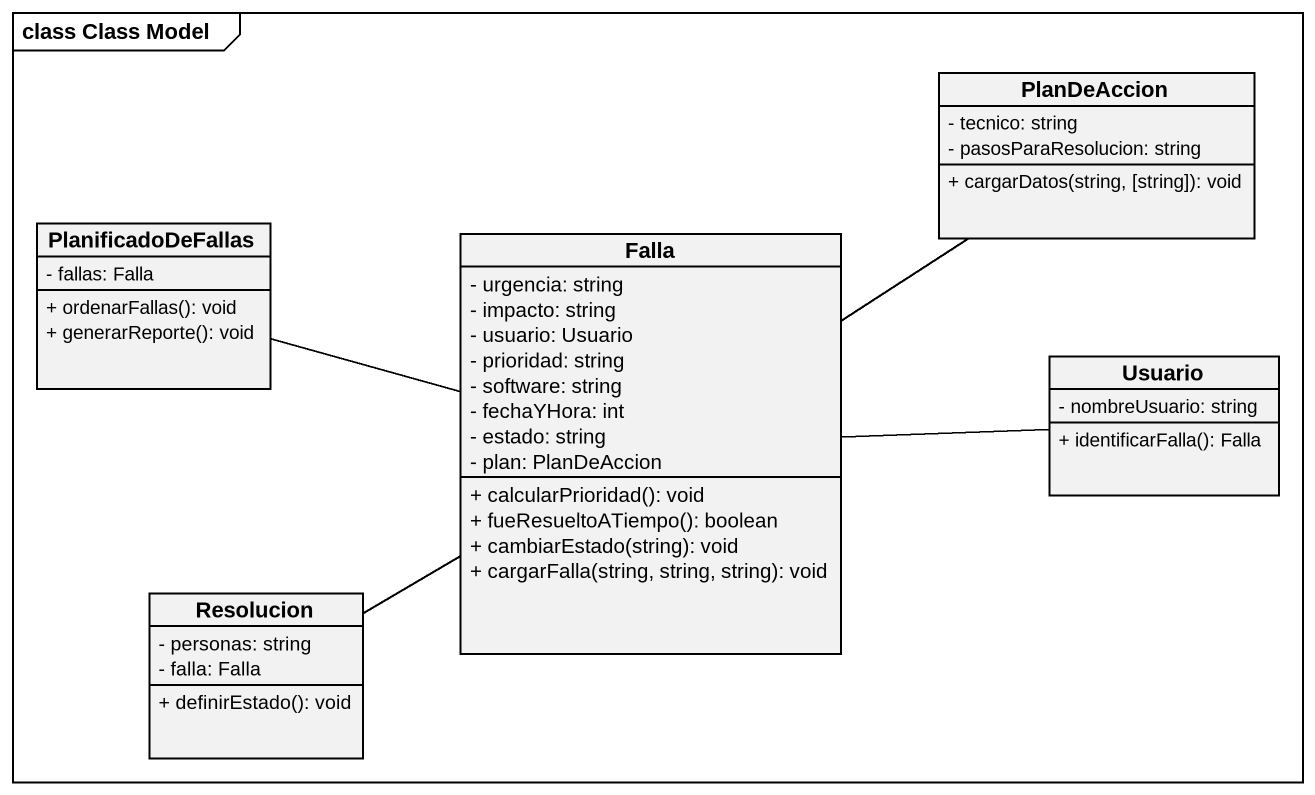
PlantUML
@startuml
mainframe class Class Model
hide circle
hide empty members
skinparam classAttributeIconSize 0
class PlanDeAccion {
  - tecnico: string
  - pasosParaResolucion: string
  + cargarDatos(string, [string]): void
}
class PlanificadoDeFallas {
  - fallas: Falla
  + ordenarFallas(): void
  + generarReporte(): void
}
class Falla {
  - urgencia: string
  - impacto: string
  - usuario: Usuario
  - prioridad: string
  - software: string
  - fechaYHora: int
  - estado: string
  - plan: PlanDeAccion
  + calcularPrioridad(): void
  + fueResueltoATiempo(): boolean
  + cambiarEstado(string): void
  + cargarFalla(string, string, string): void
}
class Usuario {
  - nombreUsuario: string
  + identificarFalla(): Falla
}
class Resolucion {
  - personas: string
  - falla: Falla
  + definirEstado(): void
}
PlanDeAccion -- Falla
PlanificadoDeFallas -right- Falla
Usuario -left- Falla
Resolucion -right- Falla
@enduml
